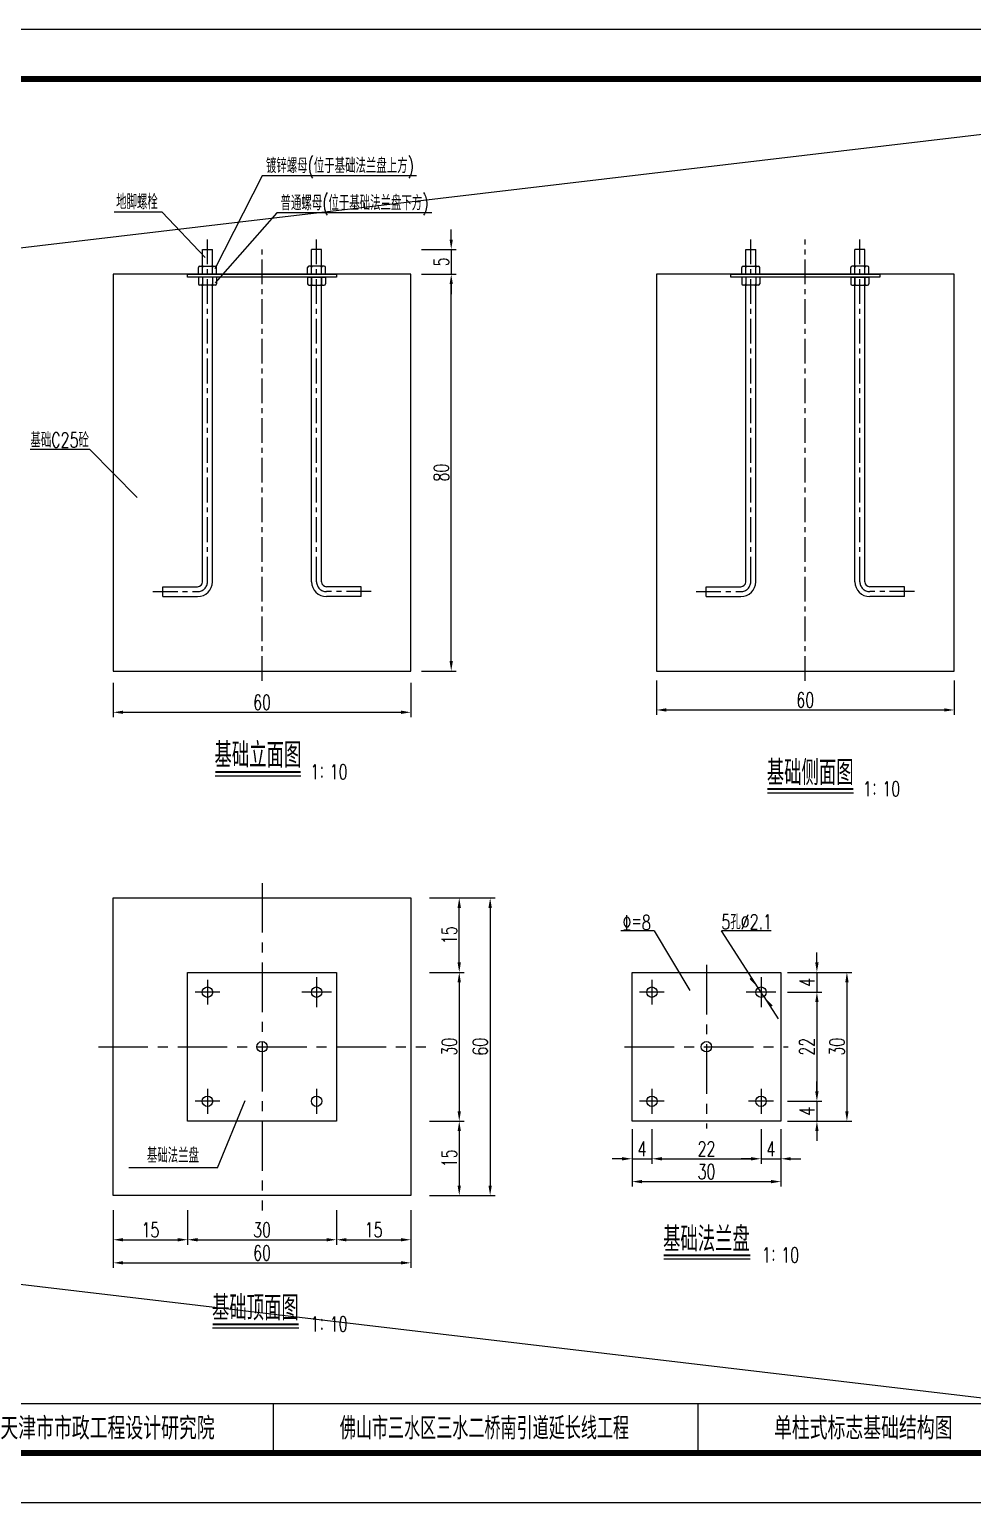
# Model space of a CAD drawing. Extents: x 3598 to 6562, y -9591 to -7828.
# Drawn here: x 5917.1 to 6107.2, y -8142.1 to -7845.1 of the extents above; entities that cross this region are included whole.
import ezdxf
from ezdxf.enums import TextEntityAlignment as Align

# ---------------------------------------------------------------- set-up
doc = ezdxf.new("R2010")
doc.units = 0
doc.header["$LTSCALE"] = 2
doc.header["$PDMODE"] = 32
doc.header["$PDSIZE"] = 0.3
doc.linetypes.add('CENTERX2', pattern=[4, 2.5, -0.5, 0.5, -0.5])
doc.layers.get('0').update_dxf_attribs({"linetype": 'CONTINUOUS'})
doc.layers.get('DEFPOINTS').update_dxf_attribs({"linetype": 'CONTINUOUS'})
for name, color, linetype in [('3', 3, 'CONTINUOUS'), ('中线', 2, 'CENTERX2'), ('图框', 7, 'CONTINUOUS'), ('尺寸标注', 4, 'CONTINUOUS'), ('文字字符', 7, 'CONTINUOUS'), ('文字符号', 2, 'CONTINUOUS'), ('结构1', 1, 'CONTINUOUS'), ('结构2', 7, 'CONTINUOUS'), ('结构3', 1, 'CONTINUOUS')]:
    doc.layers.add(name, color=color, linetype=linetype)
doc.styles.add('Fangsong', font='simplex1.shx', dxfattribs={"width": 0.85, "bigfont": 'hztxt.shx'})
doc.styles.get("Standard").update_dxf_attribs({"font": 'simplex1.shx', "width": 0.7, "bigfont": 'hztxt.shx'})
doc.dimstyles.new('1：10', dxfattribs={"dimtxt": 3, "dimasz": 2, "dimexe": 1, "dimexo": 1, "dimgap": 0.5, "dimtad": 1, "dimrnd": 0.0095, "dimdsep": 46, "dimtxsty": 'Standard', "dimcen": 0.05, "dimclrt": 256, "dimadec": 0, "dimazin": 0, "dimtfac": 1, "dimtix": 1, "dimtmove": 2, "dimatfit": 3, "dimfxl": 0, "dimtolj": 1, "dimtzin": 0, "dimarcsym": 0})

# ---------------------------------------------------------------- blocks, each defined once
blk = doc.blocks.new('DIM')
blk.add_lwpolyline([(-1, -0.1, 0.2, 0, 0), (0, 0, 0, 0, 0)], format="xyseb")
blk = doc.blocks.new('标准图框')
at = {"layer": '图框', "color": 7}
for p, q in [((-312.2, 0), (-312.2, 10)), ((-226.62, 0), (-226.62, 10))]:
    blk.add_line(p, q, dxfattribs=at)
at = {"layer": '图框', "color": 2}
blk.add_lwpolyline([(-410, 287), (-410, -10), (10, -10), (10, 287)], close=True, dxfattribs=at)
at = {"layer": '图框', "const_width": 1.2}
blk.add_lwpolyline([(-380, 0), (0, 0), (0, 277), (-380, 277)], close=True, dxfattribs=at)
at = {"layer": '图框'}
blk.add_lwpolyline([(-380, 10), (0, 10)], dxfattribs=at)
at = {"layer": '图框', "color": 7, "style": 'Fangsong'}
for s, width, p in [('天津市市政工程设计研究院', 0.8, (-345.67, 5.2)), ('佛山市三水区三水二桥南引道延长线工程', 0.72, (-269.68, 5.2))]:
    blk.add_text(s, height=4.5, rotation=0, dxfattribs=dict(at, width=width)).set_placement(p, align=Align.MIDDLE)
blk = doc.blocks.new('*D66')
at = {"layer": 'DEFPOINTS', "color": 0, "linetype": 'Continuous'}
for p in [(5994.01, -7894.43, -1), (6002.15, -7894.43), (5994.01, -7974.43, -1)]:
    blk.add_point(p, dxfattribs=at)
at = {"layer": '尺寸标注', "color": 0, "linetype": 'Continuous', "lineweight": -2}
for p, q in [((5996.19, -7894.43), (6003.15, -7894.43)), ((6002.15, -7972.43), (6002.15, -7896.43)), ((5996.19, -7974.43), (6003.15, -7974.43))]:
    blk.add_line(p, q, dxfattribs=at)
at = {"layer": '尺寸标注', "color": 0, "linetype": 'Continuous'}
for points in [[(6001.82, -7896.43), (6002.48, -7896.43), (6002.15, -7894.43)], [(6001.82, -7972.43), (6002.48, -7972.43), (6002.15, -7974.43)]]:
    blk.add_solid(points, dxfattribs=at)
at = {"layer": '尺寸标注', "linetype": 'Continuous', "insert": (6000.15, -7934.43), "char_height": 3, "attachment_point": 5, "rotation": 90}
blk.add_mtext('\\A1;80', dxfattribs=at)
blk = doc.blocks.new('*D67')
at = {"layer": 'DEFPOINTS', "color": 0, "linetype": 'Continuous'}
for p in [(5975.01, -7889.43, -1), (5975.01, -7894.43, -1), (6002.15, -7894.43)]:
    blk.add_point(p, dxfattribs=at)
at = {"layer": '尺寸标注', "color": 0, "linetype": 'Continuous', "lineweight": -2}
for p, q in [((6002.15, -7887.43), (6002.15, -7885.43)), ((5996.15, -7889.43), (6003.15, -7889.43)), ((6002.15, -7889.43), (6002.15, -7894.43)), ((5996.15, -7894.43), (6003.15, -7894.43)), ((6002.15, -7896.43), (6002.15, -7898.43))]:
    blk.add_line(p, q, dxfattribs=at)
at = {"layer": '尺寸标注', "color": 0, "linetype": 'Continuous'}
for points in [[(6001.82, -7887.43), (6002.48, -7887.43), (6002.15, -7889.43)], [(6001.82, -7896.43), (6002.48, -7896.43), (6002.15, -7894.43)]]:
    blk.add_solid(points, dxfattribs=at)
at = {"layer": '尺寸标注', "linetype": 'Continuous', "insert": (6000.15, -7891.93), "char_height": 3, "attachment_point": 5, "rotation": 90}
blk.add_mtext('\\A1;5', dxfattribs=at)
blk = doc.blocks.new('*D68')
at = {"layer": 'DEFPOINTS', "color": 0, "linetype": 'Continuous'}
for p in [(5934.01, -7974.43, -1), (5994.01, -7974.43, -1), (5994.01, -7982.75)]:
    blk.add_point(p, dxfattribs=at)
at = {"layer": '尺寸标注', "color": 0, "linetype": 'Continuous', "lineweight": -2}
for p, q in [((5934.01, -7976.79), (5934.01, -7983.75)), ((5994.01, -7976.79), (5994.01, -7983.75)), ((5936.01, -7982.75), (5992.01, -7982.75))]:
    blk.add_line(p, q, dxfattribs=at)
at = {"layer": '尺寸标注', "color": 0, "linetype": 'Continuous'}
for points in [[(5936.01, -7982.41), (5936.01, -7983.08), (5934.01, -7982.75)], [(5992.01, -7982.41), (5992.01, -7983.08), (5994.01, -7982.75)]]:
    blk.add_solid(points, dxfattribs=at)
at = {"layer": '尺寸标注', "linetype": 'Continuous', "insert": (5964.01, -7980.75), "char_height": 3, "attachment_point": 5}
blk.add_mtext('\\A1;60', dxfattribs=at)
blk = doc.blocks.new('*D69')
at = {"layer": 'DEFPOINTS', "color": 0, "linetype": 'Continuous'}
for p in [(6043.53, -7974.43, -1), (6103.53, -7974.43, -1), (6103.53, -7982.28)]:
    blk.add_point(p, dxfattribs=at)
at = {"layer": '尺寸标注', "color": 0, "linetype": 'Continuous', "lineweight": -2}
for p, q in [((6043.53, -7976.32), (6043.53, -7983.28)), ((6103.53, -7976.32), (6103.53, -7983.28)), ((6045.53, -7982.28), (6101.53, -7982.28))]:
    blk.add_line(p, q, dxfattribs=at)
at = {"layer": '尺寸标注', "color": 0, "linetype": 'Continuous'}
for points in [[(6045.53, -7981.94), (6045.53, -7982.61), (6043.53, -7982.28)], [(6101.53, -7981.94), (6101.53, -7982.61), (6103.53, -7982.28)]]:
    blk.add_solid(points, dxfattribs=at)
at = {"layer": '尺寸标注', "linetype": 'Continuous', "insert": (6073.53, -7980.28), "char_height": 3, "attachment_point": 5}
blk.add_mtext('\\A1;60', dxfattribs=at)
blk = doc.blocks.new('*D70')
at = {"layer": 'DEFPOINTS', "color": 0, "linetype": 'Continuous'}
for p in [(5964.01, -8020.18, -1), (6003.77, -8020.18), (5964.01, -8035.18, -1)]:
    blk.add_point(p, dxfattribs=at)
at = {"layer": '尺寸标注', "color": 0, "linetype": 'Continuous', "lineweight": -2}
for p, q in [((5997.77, -8020.18), (6004.77, -8020.18)), ((6003.77, -8033.18), (6003.77, -8022.18)), ((5997.77, -8035.18), (6004.77, -8035.18))]:
    blk.add_line(p, q, dxfattribs=at)
at = {"layer": '尺寸标注', "color": 0, "linetype": 'Continuous'}
for points in [[(6003.43, -8022.18), (6004.1, -8022.18), (6003.77, -8020.18)], [(6003.43, -8033.18), (6004.1, -8033.18), (6003.77, -8035.18)]]:
    blk.add_solid(points, dxfattribs=at)
at = {"layer": '尺寸标注', "linetype": 'Continuous', "insert": (6001.77, -8027.68), "char_height": 3, "attachment_point": 5, "rotation": 90}
blk.add_mtext('\\A1;15', dxfattribs=at)
blk = doc.blocks.new('*D71')
at = {"layer": 'DEFPOINTS', "color": 0, "linetype": 'Continuous'}
for p in [(5979.01, -8035.18, -1), (5979.01, -8065.18, -1), (6003.77, -8065.18)]:
    blk.add_point(p, dxfattribs=at)
at = {"layer": '尺寸标注', "color": 0, "linetype": 'Continuous', "lineweight": -2}
for p, q in [((5997.77, -8035.18), (6004.77, -8035.18)), ((6003.77, -8037.18), (6003.77, -8063.18)), ((5997.77, -8065.18), (6004.77, -8065.18))]:
    blk.add_line(p, q, dxfattribs=at)
at = {"layer": '尺寸标注', "color": 0, "linetype": 'Continuous'}
for points in [[(6003.43, -8037.18), (6004.1, -8037.18), (6003.77, -8035.18)], [(6003.43, -8063.18), (6004.1, -8063.18), (6003.77, -8065.18)]]:
    blk.add_solid(points, dxfattribs=at)
at = {"layer": '尺寸标注', "linetype": 'Continuous', "insert": (6001.77, -8050.18), "char_height": 3, "attachment_point": 5, "rotation": 90}
blk.add_mtext('\\A1;30', dxfattribs=at)
blk = doc.blocks.new('*D72')
at = {"layer": 'DEFPOINTS', "color": 0, "linetype": 'Continuous'}
for p in [(5979.01, -8065.18, -1), (5979.01, -8080.18, -1), (6003.77, -8080.18)]:
    blk.add_point(p, dxfattribs=at)
at = {"layer": '尺寸标注', "color": 0, "linetype": 'Continuous', "lineweight": -2}
for p, q in [((5997.77, -8065.18), (6004.77, -8065.18)), ((6003.77, -8067.18), (6003.77, -8078.18)), ((5997.77, -8080.18), (6004.77, -8080.18))]:
    blk.add_line(p, q, dxfattribs=at)
at = {"layer": '尺寸标注', "color": 0, "linetype": 'Continuous'}
for points in [[(6003.43, -8067.18), (6004.1, -8067.18), (6003.77, -8065.18)], [(6003.43, -8078.18), (6004.1, -8078.18), (6003.77, -8080.18)]]:
    blk.add_solid(points, dxfattribs=at)
at = {"layer": '尺寸标注', "linetype": 'Continuous', "insert": (6001.77, -8072.68), "char_height": 3, "attachment_point": 5, "rotation": 90}
blk.add_mtext('\\A1;15', dxfattribs=at)
blk = doc.blocks.new('*D73')
at = {"layer": 'DEFPOINTS', "color": 0, "linetype": 'Continuous'}
for p in [(5994.01, -8020.18, -1), (5994.01, -8080.18, -1), (6010, -8080.18)]:
    blk.add_point(p, dxfattribs=at)
at = {"layer": '尺寸标注', "color": 0, "linetype": 'Continuous', "lineweight": -2}
for p, q in [((6004.01, -8020.18), (6011, -8020.18)), ((6010, -8022.18), (6010, -8078.18)), ((6004.01, -8080.18), (6011, -8080.18))]:
    blk.add_line(p, q, dxfattribs=at)
at = {"layer": '尺寸标注', "color": 0, "linetype": 'Continuous'}
for points in [[(6009.66, -8022.18), (6010.33, -8022.18), (6010, -8020.18)], [(6009.66, -8078.18), (6010.33, -8078.18), (6010, -8080.18)]]:
    blk.add_solid(points, dxfattribs=at)
at = {"layer": '尺寸标注', "linetype": 'Continuous', "insert": (6008, -8050.18), "char_height": 3, "attachment_point": 5, "rotation": 90}
blk.add_mtext('\\A1;60', dxfattribs=at)
blk = doc.blocks.new('*D74')
at = {"layer": 'DEFPOINTS', "color": 0, "linetype": 'Continuous'}
for p in [(5949.01, -8065.18, -1), (5934.01, -8080.18, -1), (5949.01, -8089.09)]:
    blk.add_point(p, dxfattribs=at)
at = {"layer": '尺寸标注', "color": 0, "linetype": 'Continuous', "lineweight": -2}
for p, q in [((5934.01, -8083.13), (5934.01, -8090.09)), ((5949.01, -8083.1), (5949.01, -8090.09)), ((5936.01, -8089.09), (5947.01, -8089.09))]:
    blk.add_line(p, q, dxfattribs=at)
at = {"layer": '尺寸标注', "color": 0, "linetype": 'Continuous'}
for points in [[(5936.01, -8088.76), (5936.01, -8089.43), (5934.01, -8089.09)], [(5947.01, -8088.76), (5947.01, -8089.43), (5949.01, -8089.09)]]:
    blk.add_solid(points, dxfattribs=at)
at = {"layer": '尺寸标注', "linetype": 'Continuous', "insert": (5941.51, -8087.09), "char_height": 3, "attachment_point": 5}
blk.add_mtext('\\A1;15', dxfattribs=at)
blk = doc.blocks.new('*D75')
at = {"layer": 'DEFPOINTS', "color": 0, "linetype": 'Continuous'}
for p in [(5949.01, -8065.18, -1), (5979.01, -8065.18, -1), (5979.01, -8089.09)]:
    blk.add_point(p, dxfattribs=at)
at = {"layer": '尺寸标注', "color": 0, "linetype": 'Continuous', "lineweight": -2}
for p, q in [((5949.01, -8083.1), (5949.01, -8090.09)), ((5979.01, -8083.1), (5979.01, -8090.09)), ((5951.01, -8089.09), (5977.01, -8089.09))]:
    blk.add_line(p, q, dxfattribs=at)
at = {"layer": '尺寸标注', "color": 0, "linetype": 'Continuous'}
for points in [[(5951.01, -8088.76), (5951.01, -8089.43), (5949.01, -8089.09)], [(5977.01, -8088.76), (5977.01, -8089.43), (5979.01, -8089.09)]]:
    blk.add_solid(points, dxfattribs=at)
at = {"layer": '尺寸标注', "linetype": 'Continuous', "insert": (5964.01, -8087.09), "char_height": 3, "attachment_point": 5}
blk.add_mtext('\\A1;30', dxfattribs=at)
blk = doc.blocks.new('*D76')
at = {"layer": 'DEFPOINTS', "color": 0, "linetype": 'Continuous'}
for p in [(5979.01, -8065.18, -1), (5994.01, -8065.18, -1), (5994.01, -8089.09)]:
    blk.add_point(p, dxfattribs=at)
at = {"layer": '尺寸标注', "color": 0, "linetype": 'Continuous', "lineweight": -2}
for p, q in [((5979.01, -8083.1), (5979.01, -8090.09)), ((5994.01, -8083.1), (5994.01, -8090.09)), ((5981.01, -8089.09), (5992.01, -8089.09))]:
    blk.add_line(p, q, dxfattribs=at)
at = {"layer": '尺寸标注', "color": 0, "linetype": 'Continuous'}
for points in [[(5981.01, -8088.76), (5981.01, -8089.43), (5979.01, -8089.09)], [(5992.01, -8088.76), (5992.01, -8089.43), (5994.01, -8089.09)]]:
    blk.add_solid(points, dxfattribs=at)
at = {"layer": '尺寸标注', "linetype": 'Continuous', "insert": (5986.51, -8087.09), "char_height": 3, "attachment_point": 5}
blk.add_mtext('\\A1;15', dxfattribs=at)
blk = doc.blocks.new('*D77')
at = {"layer": 'DEFPOINTS', "color": 0, "linetype": 'Continuous'}
for p in [(5934.01, -8080.18, -1), (5994.01, -8080.18, -1), (5994.01, -8093.75)]:
    blk.add_point(p, dxfattribs=at)
at = {"layer": '尺寸标注', "color": 0, "linetype": 'Continuous', "lineweight": -2}
for p, q in [((5934.01, -8087.76), (5934.01, -8094.75)), ((5994.01, -8087.76), (5994.01, -8094.75)), ((5936.01, -8093.75), (5992.01, -8093.75))]:
    blk.add_line(p, q, dxfattribs=at)
at = {"layer": '尺寸标注', "color": 0, "linetype": 'Continuous'}
for points in [[(5936.01, -8093.41), (5936.01, -8094.08), (5934.01, -8093.75)], [(5992.01, -8093.41), (5992.01, -8094.08), (5994.01, -8093.75)]]:
    blk.add_solid(points, dxfattribs=at)
at = {"layer": '尺寸标注', "linetype": 'Continuous', "insert": (5964.01, -8091.75), "char_height": 3, "attachment_point": 5}
blk.add_mtext('\\A1;60', dxfattribs=at)
blk = doc.blocks.new('*D78')
at = {"layer": 'DEFPOINTS', "color": 0, "linetype": 'Continuous'}
for p in [(6042.61, -8061.18, -1), (6038.61, -8065.18, -1), (6042.61, -8072.77)]:
    blk.add_point(p, dxfattribs=at)
at = {"layer": '尺寸标注', "color": 0, "linetype": 'Continuous', "lineweight": -2}
for p, q in [((6038.61, -8066.82), (6038.61, -8073.77)), ((6042.61, -8066.79), (6042.61, -8073.77)), ((6036.61, -8072.77), (6034.61, -8072.77)), ((6038.61, -8072.77), (6042.61, -8072.77)), ((6044.61, -8072.77), (6046.61, -8072.77))]:
    blk.add_line(p, q, dxfattribs=at)
at = {"layer": '尺寸标注', "color": 0, "linetype": 'Continuous'}
for points in [[(6036.61, -8072.44), (6036.61, -8073.1), (6038.61, -8072.77)], [(6044.61, -8072.44), (6044.61, -8073.1), (6042.61, -8072.77)]]:
    blk.add_solid(points, dxfattribs=at)
at = {"layer": '尺寸标注', "linetype": 'Continuous', "insert": (6040.61, -8070.77), "char_height": 3, "attachment_point": 5}
blk.add_mtext('\\A1;4', dxfattribs=at)
blk = doc.blocks.new('*D79')
at = {"layer": 'DEFPOINTS', "color": 0, "linetype": 'Continuous'}
for p in [(6042.61, -8061.18, -1), (6064.61, -8061.18, -1), (6064.61, -8072.77)]:
    blk.add_point(p, dxfattribs=at)
at = {"layer": '尺寸标注', "color": 0, "linetype": 'Continuous', "lineweight": -2}
for p, q in [((6042.61, -8066.79), (6042.61, -8073.77)), ((6064.61, -8066.79), (6064.61, -8073.77)), ((6044.61, -8072.77), (6062.61, -8072.77))]:
    blk.add_line(p, q, dxfattribs=at)
at = {"layer": '尺寸标注', "color": 0, "linetype": 'Continuous'}
for points in [[(6044.61, -8072.44), (6044.61, -8073.1), (6042.61, -8072.77)], [(6062.61, -8072.44), (6062.61, -8073.1), (6064.61, -8072.77)]]:
    blk.add_solid(points, dxfattribs=at)
at = {"layer": '尺寸标注', "linetype": 'Continuous', "insert": (6053.61, -8070.77), "char_height": 3, "attachment_point": 5}
blk.add_mtext('\\A1;22', dxfattribs=at)
blk = doc.blocks.new('*D80')
at = {"layer": 'DEFPOINTS', "color": 0, "linetype": 'Continuous'}
for p in [(6064.61, -8061.18, -1), (6068.61, -8061.18, -1), (6068.61, -8072.77)]:
    blk.add_point(p, dxfattribs=at)
at = {"layer": '尺寸标注', "color": 0, "linetype": 'Continuous', "lineweight": -2}
for p, q in [((6064.61, -8066.79), (6064.61, -8073.77)), ((6068.61, -8066.79), (6068.61, -8073.77)), ((6062.61, -8072.77), (6060.61, -8072.77)), ((6064.61, -8072.77), (6068.61, -8072.77)), ((6070.61, -8072.77), (6072.61, -8072.77))]:
    blk.add_line(p, q, dxfattribs=at)
at = {"layer": '尺寸标注', "color": 0, "linetype": 'Continuous'}
for points in [[(6062.61, -8072.44), (6062.61, -8073.1), (6064.61, -8072.77)], [(6070.61, -8072.44), (6070.61, -8073.1), (6068.61, -8072.77)]]:
    blk.add_solid(points, dxfattribs=at)
at = {"layer": '尺寸标注', "linetype": 'Continuous', "insert": (6066.61, -8070.77), "char_height": 3, "attachment_point": 5}
blk.add_mtext('\\A1;4', dxfattribs=at)
blk = doc.blocks.new('*D81')
at = {"layer": 'DEFPOINTS', "color": 0, "linetype": 'Continuous'}
for p in [(6038.61, -8065.18, -1), (6068.61, -8065.18, -1), (6068.61, -8077.37)]:
    blk.add_point(p, dxfattribs=at)
at = {"layer": '尺寸标注', "color": 0, "linetype": 'Continuous', "lineweight": -2}
for p, q in [((6038.61, -8071.39), (6038.61, -8078.37)), ((6068.61, -8071.39), (6068.61, -8078.37)), ((6040.61, -8077.37), (6066.61, -8077.37))]:
    blk.add_line(p, q, dxfattribs=at)
at = {"layer": '尺寸标注', "color": 0, "linetype": 'Continuous'}
for points in [[(6040.61, -8077.04), (6040.61, -8077.71), (6038.61, -8077.37)], [(6066.61, -8077.04), (6066.61, -8077.71), (6068.61, -8077.37)]]:
    blk.add_solid(points, dxfattribs=at)
at = {"layer": '尺寸标注', "linetype": 'Continuous', "insert": (6053.61, -8075.37), "char_height": 3, "attachment_point": 5}
blk.add_mtext('\\A1;30', dxfattribs=at)
blk = doc.blocks.new('*D82')
at = {"layer": 'DEFPOINTS', "color": 0, "linetype": 'Continuous'}
for p in [(6068.61, -8035.18, -1), (6067.61, -8039.18, -1), (6075.87, -8039.18)]:
    blk.add_point(p, dxfattribs=at)
at = {"layer": '尺寸标注', "color": 0, "linetype": 'Continuous', "lineweight": -2}
for p, q in [((6075.87, -8033.18), (6075.87, -8031.18)), ((6069.92, -8035.18), (6076.87, -8035.18)), ((6075.87, -8035.18), (6075.87, -8039.18)), ((6069.91, -8039.18), (6076.87, -8039.18)), ((6075.87, -8041.18), (6075.87, -8043.18))]:
    blk.add_line(p, q, dxfattribs=at)
at = {"layer": '尺寸标注', "color": 0, "linetype": 'Continuous'}
for points in [[(6075.54, -8033.18), (6076.21, -8033.18), (6075.87, -8035.18)], [(6075.54, -8041.18), (6076.21, -8041.18), (6075.87, -8039.18)]]:
    blk.add_solid(points, dxfattribs=at)
at = {"layer": '尺寸标注', "linetype": 'Continuous', "insert": (6073.87, -8037.18), "char_height": 3, "attachment_point": 5, "rotation": 90}
blk.add_mtext('\\A1;4', dxfattribs=at)
blk = doc.blocks.new('*D83')
at = {"layer": 'DEFPOINTS', "color": 0, "linetype": 'Continuous'}
for p in [(6067.61, -8039.18, -1), (6067.11, -8061.18, -1), (6075.87, -8061.18)]:
    blk.add_point(p, dxfattribs=at)
at = {"layer": '尺寸标注', "color": 0, "linetype": 'Continuous', "lineweight": -2}
for p, q in [((6069.91, -8039.18), (6076.87, -8039.18)), ((6075.87, -8041.18), (6075.87, -8059.18)), ((6069.91, -8061.18), (6076.87, -8061.18))]:
    blk.add_line(p, q, dxfattribs=at)
at = {"layer": '尺寸标注', "color": 0, "linetype": 'Continuous'}
for points in [[(6075.54, -8041.18), (6076.21, -8041.18), (6075.87, -8039.18)], [(6075.54, -8059.18), (6076.21, -8059.18), (6075.87, -8061.18)]]:
    blk.add_solid(points, dxfattribs=at)
at = {"layer": '尺寸标注', "linetype": 'Continuous', "insert": (6073.87, -8050.18), "char_height": 3, "attachment_point": 5, "rotation": 90}
blk.add_mtext('\\A1;22', dxfattribs=at)
blk = doc.blocks.new('*D84')
at = {"layer": 'DEFPOINTS', "color": 0, "linetype": 'Continuous'}
for p in [(6067.11, -8061.18, -1), (6067.11, -8065.18, -1), (6075.87, -8065.18)]:
    blk.add_point(p, dxfattribs=at)
at = {"layer": '尺寸标注', "color": 0, "linetype": 'Continuous', "lineweight": -2}
for p, q in [((6075.87, -8059.18), (6075.87, -8057.18)), ((6069.91, -8061.18), (6076.87, -8061.18)), ((6075.87, -8061.18), (6075.87, -8065.18)), ((6069.91, -8065.18), (6076.87, -8065.18)), ((6075.87, -8067.18), (6075.87, -8069.18))]:
    blk.add_line(p, q, dxfattribs=at)
at = {"layer": '尺寸标注', "color": 0, "linetype": 'Continuous'}
for points in [[(6075.54, -8059.18), (6076.21, -8059.18), (6075.87, -8061.18)], [(6075.54, -8067.18), (6076.21, -8067.18), (6075.87, -8065.18)]]:
    blk.add_solid(points, dxfattribs=at)
at = {"layer": '尺寸标注', "linetype": 'Continuous', "insert": (6073.87, -8063.18), "char_height": 3, "attachment_point": 5, "rotation": 90}
blk.add_mtext('\\A1;4', dxfattribs=at)
blk = doc.blocks.new('*D85')
at = {"layer": 'DEFPOINTS', "color": 0, "linetype": 'Continuous'}
for p in [(6068.61, -8035.18, -1), (6068.61, -8065.18, -1), (6081.92, -8065.18)]:
    blk.add_point(p, dxfattribs=at)
at = {"layer": '尺寸标注', "color": 0, "linetype": 'Continuous', "lineweight": -2}
for p, q in [((6075.94, -8035.18), (6082.92, -8035.18)), ((6081.92, -8037.18), (6081.92, -8063.18)), ((6075.94, -8065.18), (6082.92, -8065.18))]:
    blk.add_line(p, q, dxfattribs=at)
at = {"layer": '尺寸标注', "color": 0, "linetype": 'Continuous'}
for points in [[(6081.59, -8037.18), (6082.26, -8037.18), (6081.92, -8035.18)], [(6081.59, -8063.18), (6082.26, -8063.18), (6081.92, -8065.18)]]:
    blk.add_solid(points, dxfattribs=at)
at = {"layer": '尺寸标注', "linetype": 'Continuous', "insert": (6079.92, -8050.18), "char_height": 3, "attachment_point": 5, "rotation": 90}
blk.add_mtext('\\A1;30', dxfattribs=at)

msp = doc.modelspace()

# ---------------------------------------------------------------- linework, layer by layer
at = {"layer": '中线'}
for p, q in [((5953.008, -7956.4266, -1), (5953.008, -7887.4266, -1)), ((5975.008, -7956.4266, -1), (5975.008, -7887.4266, -1)), ((6062.5327, -7956.4266, -1), (6062.5327, -7887.4266, -1)), ((6073.5327, -7976.4266, -1), (6073.5327, -7887.4266, -1)), ((6084.5327, -7956.4266, -1), (6084.5327, -7887.4266, -1)), ((5964.008, -7976.4266, -1), (5964.008, -7889.4266, -1)), ((5942.008, -7958.4266, -1), (5951.008, -7958.4266, -1)), ((5986.008, -7958.4266, -1), (5977.008, -7958.4266, -1)), ((6051.5327, -7958.4266, -1), (6060.5327, -7958.4266, -1)), ((6095.5327, -7958.4266, -1), (6086.5327, -7958.4266, -1))]:
    msp.add_line(p, q, dxfattribs=at)
at = {"layer": '中线', "ltscale": 2}
for p, q in [((5964.008, -8017.1781, -1), (5964.008, -8083.1781, -1)), ((6053.6051, -8033.6781, -1), (6053.6051, -8066.6781, -1)), ((5953.008, -8036.6781, -1), (5953.008, -8041.6781, -1)), ((5975.008, -8036.1781, -1), (5975.008, -8042.1781, -1)), ((6042.6051, -8036.6781, -1), (6042.6051, -8041.6781, -1)), ((6064.6051, -8036.1781, -1), (6064.6051, -8042.1781, -1)), ((6064.6051, -8036.6781, -1), (6064.6051, -8041.6781, -1)), ((5955.508, -8039.1781, -1), (5950.508, -8039.1781, -1)), ((5978.008, -8039.1781, -1), (5972.008, -8039.1781, -1)), ((6045.1051, -8039.1781, -1), (6040.1051, -8039.1781, -1)), ((6067.6051, -8039.1781, -1), (6061.6051, -8039.1781, -1)), ((6067.1051, -8039.1781, -1), (6062.1051, -8039.1781, -1)), ((5931.008, -8050.1781, -1), (5997.008, -8050.1781, -1)), ((6037.1051, -8050.1781, -1), (6070.1051, -8050.1781, -1)), ((5953.008, -8058.6781, -1), (5953.008, -8063.6781, -1)), ((5975.008, -8058.6781, -1), (5975.008, -8063.6781, -1)), ((6042.6051, -8058.6781, -1), (6042.6051, -8063.6781, -1)), ((6064.6051, -8058.6781, -1), (6064.6051, -8063.6781, -1)), ((5955.508, -8061.1781, -1), (5950.508, -8061.1781, -1)), ((6045.1051, -8061.1781, -1), (6040.1051, -8061.1781, -1)), ((6067.1051, -8061.1781, -1), (6062.1051, -8061.1781, -1))]:
    msp.add_line(p, q, dxfattribs=at)
at = {"layer": '中线'}
for centre, start, end in [((5951.008, -7956.4266, -1), 270, 0), ((5977.008, -7956.4266, -1), 180, 270), ((6060.5327, -7956.4266, -1), 270, 0), ((6086.5327, -7956.4266, -1), 180, 270)]:
    msp.add_arc(centre, 2, start, end, dxfattribs=at)
at = {"layer": '尺寸标注', "linetype": 'Continuous'}
for p, q in [((3768.5275, -7845.0772), (6288.5275, -8142.0772)), ((3768.5275, -8142.0772), (6288.5275, -7845.0772))]:
    msp.add_line(p, q, dxfattribs=at)
at = {"layer": '尺寸标注', "color": 7, "linetype": 'Continuous'}
for p, q in [((5954.5637, -7995.5299), (5971.8163, -7995.5299)), ((6065.9031, -7998.9537), (6083.2278, -7998.9537)), ((6044.994, -8092.9324), (6062.4388, -8092.9324)), ((5954.0545, -8106.8617), (5971.3993, -8106.8617))]:
    msp.add_line(p, q, dxfattribs=at)
at = {"layer": '尺寸标注'}
for p, q in [((6064.0374, -8038.2948, -1), (6056.6708, -8026.8317, -1)), ((6065.1727, -8040.0614, -1), (6064.0374, -8038.2948, -1)), ((6065.1727, -8040.0614, -1), (6068.0651, -8044.5622, -1))]:
    msp.add_line(p, q, dxfattribs=at)
at = {"layer": '尺寸标注', "color": 7, "linetype": 'Continuous', "const_width": 0.4}
for points in [[(5954.5637, -7994.8099), (5971.8163, -7994.8099)], [(6065.9031, -7998.2337), (6083.2278, -7998.2337)], [(6044.994, -8092.2124), (6062.4388, -8092.2124)], [(5954.0545, -8106.1417), (5971.3993, -8106.1417)]]:
    msp.add_lwpolyline(points, dxfattribs=at)
at = {"layer": '文字符号'}
for p, q in [((5964.0428, -7874.5796, -1), (5954.5117, -7893.3558, -1)), ((5995.1538, -7874.5796, -1), (5964.0428, -7874.5796, -1)), ((5943.8703, -7881.916, -1), (5934.1746, -7881.916, -1)), ((5943.8703, -7881.916, -1), (5952.542, -7891.031, -1)), ((5967.0124, -7882.0266, -1), (5954.5282, -7896.1291, -1)), ((5998.2421, -7882.0266, -1), (5967.0124, -7882.0266, -1)), ((5929.2786, -7929.7564, -1), (5917.2663, -7929.7564, -1)), ((5929.2786, -7929.7564, -1), (5938.8334, -7939.4351, -1)), ((6043.0535, -8026.8317, -1), (6036.3512, -8026.8317, -1)), ((6043.0535, -8026.8317, -1), (6050.2447, -8038.8739, -1)), ((6066.6745, -8026.8317, -1), (6056.6708, -8026.8317, -1)), ((5955.0259, -8074.5796, -1), (5960.6393, -8061.0106, -1)), ((5955.0259, -8074.5796, -1), (5937.1353, -8074.5796, -1))]:
    msp.add_line(p, q, dxfattribs=at)
at = {"layer": '结构1', "elevation": -1}
for points in [[(5949.008, -8035.1781), (5979.008, -8035.1781), (5979.008, -8065.1781), (5949.008, -8065.1781)], [(6038.6051, -8035.1781), (6068.6051, -8035.1781), (6068.6051, -8065.1781), (6038.6051, -8065.1781)]]:
    msp.add_lwpolyline(points, close=True, dxfattribs=at)
at = {"layer": '结构2'}
for centre in [(5953.008, -8039.1781, -1), (5975.008, -8039.1781, -1), (6042.6051, -8039.1781, -1), (6064.6051, -8039.1781, -1), (5964.008, -8050.1781, -1), (6053.6051, -8050.1781, -1), (5953.008, -8061.1781, -1), (5975.008, -8061.1781, -1), (6042.6051, -8061.1781, -1), (6064.6051, -8061.1781, -1)]:
    msp.add_circle(centre, 1.05, dxfattribs=at)
at = {"layer": '结构3'}
for p, q in [((5952.008, -7892.8266, -1), (5952.008, -7889.4266, -1)), ((5952.008, -7889.4266, -1), (5954.008, -7889.4266, -1)), ((5954.008, -7892.8266, -1), (5954.008, -7889.4266, -1)), ((5976.008, -7889.4266, -1), (5974.008, -7889.4266, -1)), ((5974.008, -7894.4266, -1), (5974.008, -7889.4266, -1)), ((5976.008, -7894.4266, -1), (5976.008, -7889.4266, -1)), ((6061.5327, -7892.8266, -1), (6061.5327, -7889.4266, -1)), ((6061.5327, -7889.4266, -1), (6063.5327, -7889.4266, -1)), ((6063.5327, -7892.8266, -1), (6063.5327, -7889.4266, -1)), ((6085.5327, -7889.4266, -1), (6083.5327, -7889.4266, -1)), ((6083.5327, -7894.4266, -1), (6083.5327, -7889.4266, -1)), ((6085.5327, -7894.4266, -1), (6085.5327, -7889.4266, -1)), ((5951.208, -7894.4266, -1), (5951.208, -7893.0666, -1)), ((5951.448, -7892.8266, -1), (5954.568, -7892.8266, -1)), ((5952.008, -7894.4266, -1), (5952.008, -7893.0666, -1)), ((5954.008, -7894.4266, -1), (5954.008, -7893.0666, -1)), ((5954.808, -7894.4266, -1), (5954.808, -7893.0666, -1)), ((5973.208, -7894.4266, -1), (5973.208, -7893.0666, -1)), ((5976.568, -7892.8266, -1), (5973.448, -7892.8266, -1)), ((5974.008, -7894.4266, -1), (5974.008, -7893.0666, -1)), ((5976.008, -7894.4266, -1), (5976.008, -7893.0666, -1)), ((5976.808, -7894.4266, -1), (5976.808, -7893.0666, -1)), ((6060.7327, -7894.4266, -1), (6060.7327, -7893.0666, -1)), ((6060.9727, -7892.8266, -1), (6064.0927, -7892.8266, -1)), ((6061.5327, -7894.4266, -1), (6061.5327, -7893.0666, -1)), ((6063.5327, -7894.4266, -1), (6063.5327, -7893.0666, -1)), ((6064.3327, -7894.4266, -1), (6064.3327, -7893.0666, -1)), ((6082.7327, -7894.4266, -1), (6082.7327, -7893.0666, -1)), ((6086.0927, -7892.8266, -1), (6082.9727, -7892.8266, -1)), ((6083.5327, -7894.4266, -1), (6083.5327, -7893.0666, -1)), ((6085.5327, -7894.4266, -1), (6085.5327, -7893.0666, -1)), ((6086.3327, -7894.4266, -1), (6086.3327, -7893.0666, -1)), ((5951.208, -7894.4266, -1), (5954.808, -7894.4266, -1)), ((5954.808, -7895.0266, -1), (5951.208, -7895.0266, -1)), ((5951.208, -7895.0266, -1), (5951.208, -7896.3866, -1)), ((5954.568, -7896.6266, -1), (5951.448, -7896.6266, -1)), ((5952.008, -7895.0266, -1), (5952.008, -7896.3866, -1)), ((5952.008, -7956.4266, -1), (5952.008, -7896.6266, -1)), ((5954.008, -7895.0266, -1), (5954.008, -7896.3866, -1)), ((5954.008, -7956.4266, -1), (5954.008, -7896.6266, -1)), ((5954.808, -7895.0266, -1), (5954.808, -7896.3866, -1)), ((5976.808, -7894.4266, -1), (5973.208, -7894.4266, -1)), ((5973.208, -7895.0266, -1), (5973.208, -7896.3866, -1)), ((5973.208, -7895.0266, -1), (5976.808, -7895.0266, -1)), ((5973.448, -7896.6266, -1), (5976.568, -7896.6266, -1)), ((5974.008, -7956.4266, -1), (5974.008, -7895.0266, -1)), ((5974.008, -7895.0266, -1), (5974.008, -7896.3866, -1)), ((5976.008, -7956.4266, -1), (5976.008, -7895.0266, -1)), ((5976.008, -7895.0266, -1), (5976.008, -7896.3866, -1)), ((5976.808, -7895.0266, -1), (5976.808, -7896.3866, -1)), ((6060.7327, -7894.4266, -1), (6064.3327, -7894.4266, -1)), ((6060.7327, -7895.0266, -1), (6060.7327, -7896.3866, -1)), ((6064.3327, -7895.0266, -1), (6060.7327, -7895.0266, -1)), ((6064.0927, -7896.6266, -1), (6060.9727, -7896.6266, -1)), ((6061.5327, -7895.0266, -1), (6061.5327, -7896.3866, -1)), ((6061.5327, -7956.4266, -1), (6061.5327, -7896.6266, -1)), ((6063.5327, -7895.0266, -1), (6063.5327, -7896.3866, -1)), ((6063.5327, -7956.4266, -1), (6063.5327, -7896.6266, -1)), ((6064.3327, -7895.0266, -1), (6064.3327, -7896.3866, -1)), ((6086.3327, -7894.4266, -1), (6082.7327, -7894.4266, -1)), ((6082.7327, -7895.0266, -1), (6086.3327, -7895.0266, -1)), ((6082.7327, -7895.0266, -1), (6082.7327, -7896.3866, -1)), ((6082.9727, -7896.6266, -1), (6086.0927, -7896.6266, -1)), ((6083.5327, -7895.0266, -1), (6083.5327, -7896.3866, -1)), ((6083.5327, -7956.4266, -1), (6083.5327, -7895.0266, -1)), ((6085.5327, -7895.0266, -1), (6085.5327, -7896.3866, -1)), ((6085.5327, -7956.4266, -1), (6085.5327, -7895.0266, -1)), ((6086.3327, -7895.0266, -1), (6086.3327, -7896.3866, -1)), ((5944.008, -7959.4266, -1), (5944.008, -7957.4266, -1)), ((5944.008, -7957.4266, -1), (5951.008, -7957.4266, -1)), ((5944.008, -7959.4266, -1), (5951.008, -7959.4266, -1)), ((5984.008, -7957.4266, -1), (5977.008, -7957.4266, -1)), ((5984.008, -7959.4266, -1), (5977.008, -7959.4266, -1)), ((5984.008, -7959.4266, -1), (5984.008, -7957.4266, -1)), ((6053.5327, -7957.4266, -1), (6060.5327, -7957.4266, -1)), ((6053.5327, -7959.4266, -1), (6053.5327, -7957.4266, -1)), ((6053.5327, -7959.4266, -1), (6060.5327, -7959.4266, -1)), ((6093.5327, -7957.4266, -1), (6086.5327, -7957.4266, -1)), ((6093.5327, -7959.4266, -1), (6086.5327, -7959.4266, -1)), ((6093.5327, -7959.4266, -1), (6093.5327, -7957.4266, -1))]:
    msp.add_line(p, q, dxfattribs=at)
at = {"layer": '结构3', "elevation": -1}
for points in [[(5934.008, -7974.4266), (5994.008, -7974.4266), (5994.008, -7894.4266), (5934.008, -7894.4266)], [(5949.008, -7894.4266), (5979.008, -7894.4266), (5979.008, -7895.0266), (5949.008, -7895.0266)], [(6043.5327, -7974.4266), (6103.5327, -7974.4266), (6103.5327, -7894.4266), (6043.5327, -7894.4266)], [(6058.5327, -7894.4266), (6088.5327, -7894.4266), (6088.5327, -7895.0266), (6058.5327, -7895.0266)], [(5934.008, -8020.1781), (5994.008, -8020.1781), (5994.008, -8080.1781), (5934.008, -8080.1781)]]:
    msp.add_lwpolyline(points, close=True, dxfattribs=at)
at = {"layer": '结构3'}
for centre, radius, start, end in [((5951.448, -7893.0666, -1), 0.24, 90, 180), ((5951.768, -7893.0666, -1), 0.24, 0, 90), ((5952.248, -7893.0666, -1), 0.24, 90, 180), ((5953.768, -7893.0666, -1), 0.24, 0, 90), ((5954.248, -7893.0666, -1), 0.24, 90, 180), ((5954.568, -7893.0666, -1), 0.24, 0, 90), ((5973.448, -7893.0666, -1), 0.24, 90, 180), ((5973.768, -7893.0666, -1), 0.24, 0, 90), ((5974.248, -7893.0666, -1), 0.24, 90, 180), ((5975.768, -7893.0666, -1), 0.24, 0, 90), ((5976.248, -7893.0666, -1), 0.24, 90, 180), ((5976.568, -7893.0666, -1), 0.24, 0, 90), ((6060.9727, -7893.0666, -1), 0.24, 90, 180), ((6061.2927, -7893.0666, -1), 0.24, 0, 90), ((6061.7727, -7893.0666, -1), 0.24, 90, 180), ((6063.2927, -7893.0666, -1), 0.24, 0, 90), ((6063.7727, -7893.0666, -1), 0.24, 90, 180), ((6064.0927, -7893.0666, -1), 0.24, 0, 90), ((6082.9727, -7893.0666, -1), 0.24, 90, 180), ((6083.2927, -7893.0666, -1), 0.24, 0, 90), ((6083.7727, -7893.0666, -1), 0.24, 90, 180), ((6085.2927, -7893.0666, -1), 0.24, 0, 90), ((6085.7727, -7893.0666, -1), 0.24, 90, 180), ((6086.0927, -7893.0666, -1), 0.24, 0, 90), ((5951.448, -7896.3866, -1), 0.24, 180, 270), ((5951.768, -7896.3866, -1), 0.24, 270, 0), ((5952.248, -7896.3866, -1), 0.24, 180, 270), ((5953.768, -7896.3866, -1), 0.24, 270, 0), ((5954.248, -7896.3866, -1), 0.24, 180, 270), ((5954.568, -7896.3866, -1), 0.24, 270, 0), ((5973.448, -7896.3866, -1), 0.24, 180, 270), ((5973.768, -7896.3866, -1), 0.24, 270, 0), ((5974.248, -7896.3866, -1), 0.24, 180, 270), ((5975.768, -7896.3866, -1), 0.24, 270, 0), ((5976.248, -7896.3866, -1), 0.24, 180, 270), ((5976.568, -7896.3866, -1), 0.24, 270, 0), ((6060.9727, -7896.3866, -1), 0.24, 180, 270), ((6061.2927, -7896.3866, -1), 0.24, 270, 0), ((6061.7727, -7896.3866, -1), 0.24, 180, 270), ((6063.2927, -7896.3866, -1), 0.24, 270, 0), ((6063.7727, -7896.3866, -1), 0.24, 180, 270), ((6064.0927, -7896.3866, -1), 0.24, 270, 0), ((6082.9727, -7896.3866, -1), 0.24, 180, 270), ((6083.2927, -7896.3866, -1), 0.24, 270, 0), ((6083.7727, -7896.3866, -1), 0.24, 180, 270), ((6085.2927, -7896.3866, -1), 0.24, 270, 0), ((6085.7727, -7896.3866, -1), 0.24, 180, 270), ((6086.0927, -7896.3866, -1), 0.24, 270, 0), ((5951.008, -7956.4266, -1), 3, 270, 0), ((5951.008, -7956.4266, -1), 1, 270, 0), ((5977.008, -7956.4266, -1), 3, 180, 270), ((5977.008, -7956.4266, -1), 1, 180, 270), ((6060.5327, -7956.4266, -1), 1, 270, 0), ((6060.5327, -7956.4266, -1), 3, 270, 0), ((6086.5327, -7956.4266, -1), 3, 180, 270), ((6086.5327, -7956.4266, -1), 1, 180, 270)]:
    msp.add_arc(centre, radius, start, end, dxfattribs=at)

# ---------------------------------------------------------------- block references
at = {"linetype": 'Continuous'}
msp.add_blockref('标准图框', (6278.5275, -8132.0772), dxfattribs=at)
at = {"layer": '尺寸标注', "yscale": 2.5, "zscale": 2.5}
for p, xscale, rotation in [((6064.0374, -8038.2948, -1), 2.500000000000199, 302.7262563989423), ((6065.1727, -8040.0614, -1), 2.499999999999434, 122.7262563989536)]:
    msp.add_blockref('DIM', p, dxfattribs=dict(at, xscale=xscale, rotation=rotation))

# ---------------------------------------------------------------- texts
at = {"width": 0.7}
for p in [(5977.4986, -7994.7567), (6088.9101, -7998.1805), (6068.5381, -8092.1592), (5977.4986, -8106.0885)]:
    msp.add_text('1：10', height=3, dxfattribs=at).set_placement(p, align=Align.MIDDLE)
at = {"layer": '3', "color": 7, "width": 0.7}
for s, p in [('镀锌螺母(位于基础法兰盘上方)', (5979.7036, -7872.5459, -1)), ('地脚螺栓', (5938.7922, -7879.8239, -1)), ('普通螺母(位于基础法兰盘下方)', (5982.6543, -7880.0395, -1)), ('基础C25砼', (5923.2112, -7927.8387, -1)), ('%%131＝8', (6039.5337, -8025.1282, -1)), ('5孔%%C2.1', (6061.7133, -8025.0007, -1)), ('基础法兰盘', (5946.048, -8072.0796, -1))]:
    msp.add_text(s, height=3, dxfattribs=at).set_placement(p, align=Align.MIDDLE_CENTER)
at = {"layer": '图框', "color": 7, "style": 'Fangsong', "width": 0.8}
msp.add_text('单柱式标志基础结构图', height=4.5, rotation=0, dxfattribs=at).set_placement((6085.217, -8126.8772), align=Align.MIDDLE)
at = {"layer": '文字字符', "width": 0.7}
for s, p in [('基础立面图', (5954.4253, -7993.8826)), ('基础侧面图', (6065.7647, -7997.4411)), ('基础法兰盘', (6044.8556, -8091.4747)), ('基础顶面图', (5953.9162, -8105.3255))]:
    msp.add_text(s, height=5, dxfattribs=at).set_placement(p)

# ---------------------------------------------------------------- dimensions: what is measured, and where the dimension line sits
at = {"layer": '尺寸标注', "linetype": 'Continuous'}
for base, p1, p2, picture, middle in [((6002.1496, -7894.4266), (5975.008, -7889.4266, -1), (5975.008, -7894.4266, -1), '*D67', (6000.1496, -7891.9266)), ((6002.1496, -7894.4266), (5994.008, -7974.4266, -1), (5994.008, -7894.4266, -1), '*D66', (6000.1496, -7934.4266)), ((6003.767, -8020.1781), (5964.008, -8035.1781, -1), (5964.008, -8020.1781, -1), '*D70', (6001.767, -8027.6781)), ((6009.9966, -8080.1781), (5994.008, -8020.1781, -1), (5994.008, -8080.1781, -1), '*D73', (6007.9966, -8050.1781)), ((6075.8719, -8039.1781), (6068.6051, -8035.1781, -1), (6067.6051, -8039.1781, -1), '*D82', (6073.8719, -8037.1781)), ((6003.767, -8065.1781), (5979.008, -8035.1781, -1), (5979.008, -8065.1781, -1), '*D71', (6001.767, -8050.1781)), ((6081.9245, -8065.1781), (6068.6051, -8035.1781, -1), (6068.6051, -8065.1781, -1), '*D85', (6079.9245, -8050.1781)), ((6075.8719, -8061.1781), (6067.6051, -8039.1781, -1), (6067.1051, -8061.1781, -1), '*D83', (6073.8719, -8050.1781)), ((6075.8719, -8065.1781), (6067.1051, -8061.1781, -1), (6067.1051, -8065.1781, -1), '*D84', (6073.8719, -8063.1781)), ((6003.767, -8080.1781), (5979.008, -8065.1781, -1), (5979.008, -8080.1781, -1), '*D72', (6001.767, -8072.6781))]:
    dim = msp.add_linear_dim(base=base, p1=p1, p2=p2, angle=90, dimstyle='1：10', dxfattribs=at)
    dim.commit()
    dim.dimension.update_dxf_attribs({"geometry": picture, "text_midpoint": middle})
for base, p1, p2, picture, middle in [((5994.008, -7982.7469), (5934.008, -7974.4266, -1), (5994.008, -7974.4266, -1), '*D68', (5964.008, -7980.7469)), ((6103.5327, -7982.2757), (6043.5327, -7974.4266, -1), (6103.5327, -7974.4266, -1), '*D69', (6073.5327, -7980.2757)), ((6042.6051, -8072.7703), (6038.6051, -8065.1781, -1), (6042.6051, -8061.1781, -1), '*D78', (6040.6051, -8070.7703)), ((6064.6051, -8072.7703), (6042.6051, -8061.1781, -1), (6064.6051, -8061.1781, -1), '*D79', (6053.6051, -8070.7703)), ((6068.6051, -8072.7703), (6064.6051, -8061.1781, -1), (6068.6051, -8061.1781, -1), '*D80', (6066.6051, -8070.7703)), ((5949.008, -8089.0935), (5934.008, -8080.1781, -1), (5949.008, -8065.1781, -1), '*D74', (5941.508, -8087.0935)), ((5979.008, -8089.0935), (5949.008, -8065.1781, -1), (5979.008, -8065.1781, -1), '*D75', (5964.008, -8087.0935)), ((5994.008, -8089.0935), (5979.008, -8065.1781, -1), (5994.008, -8065.1781, -1), '*D76', (5986.508, -8087.0935)), ((6068.6051, -8077.374), (6038.6051, -8065.1781, -1), (6068.6051, -8065.1781, -1), '*D81', (6053.6051, -8075.374)), ((5994.008, -8093.745), (5934.008, -8080.1781, -1), (5994.008, -8080.1781, -1), '*D77', (5964.008, -8091.745))]:
    dim = msp.add_linear_dim(base=base, p1=p1, p2=p2, dimstyle='1：10', dxfattribs=at)
    dim.commit()
    dim.dimension.update_dxf_attribs({"geometry": picture, "text_midpoint": middle})

doc.saveas('drawing.dxf')
